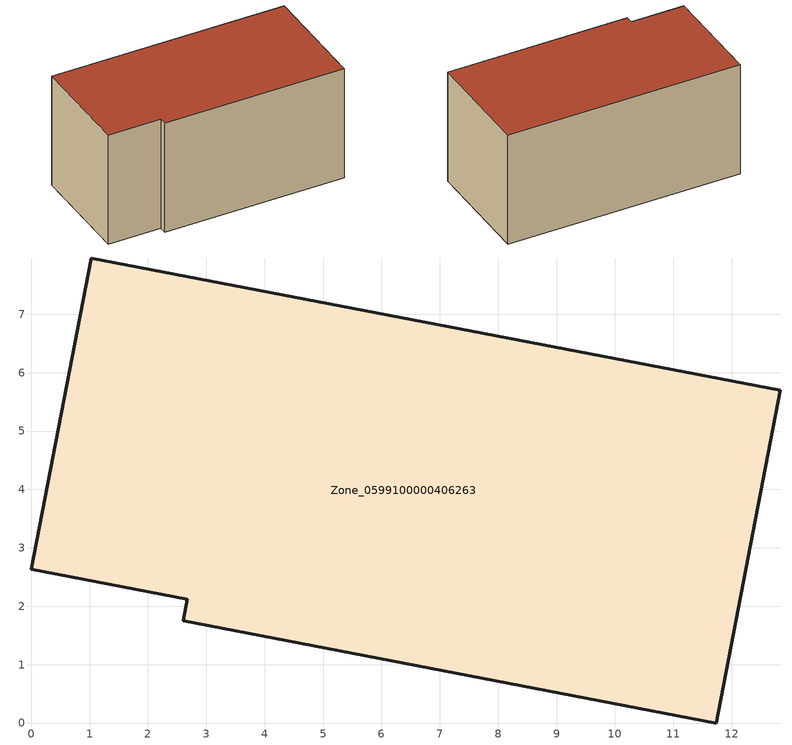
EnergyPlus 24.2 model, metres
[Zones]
Zone_0599100000406263
 floor ground (C_G): 2.6,1.75 2.67,2.12 0,2.64 1.03,7.96 12.83,5.7 11.74,0 z0
 wall outside (C_F): 2.67,2.12 2.6,1.75 11.74,0 12.83,5.7 1.03,7.96 0,2.64 2.67,2.12 z0:6.01
 roof outside (C_R): 1.03,7.96 0,2.64 2.67,2.12 2.6,1.75 11.74,0 12.83,5.7 z6.01
[BUILDING]
Pand.0599100000406263: North Axis=0; Terrain=City; Loads Convergence Tolerance Value=0.04; Temperature Convergence Tolerance Value=0.4; Solar Distribution=FullExterior; Maximum Number of Warmup Days=25; Minimum Number of Warmup Days=1
[Site:Location]
Rotterdam.The.Hague.AP_ZH_NLD Design_Conditions: Latitude=51.96; Longitude=4.45; Time Zone=1; Elevation=-4.5
[SITE:GROUNDTEMPERATURE:BUILDINGSURFACE]
18, 18, 18, 18, 18, 18, 18, 18, 18, 18, 18, 18
[MATERIAL] Thermal Absorptance=0.9; Solar Absorptance=0.7; Visible Absorptance=0.7
Name | Roughness | Thickness | Conductivity | Density | Specific Heat
G.TI.1992-2005 | MediumSmooth | 0.15 | 0.06 | 540 | 1210
F.TI.1992-2005 | Rough | 0.3 | 0.12 | 1920 | 840
R.TI.1992-2005 | MediumRough | 0.2 | 0.08 | 1500 | 1000
[CONSTRUCTION]
C_G: G.TI.1992-2005
C_F: F.TI.1992-2005
C_R: R.TI.1992-2005
[ZONE]
Zone_0599100000406263: Type=1; Multiplier=1; Ceiling Height=Autocalculate; Volume=Autocalculate; Floor Area=autocalculate; Part of Total Floor Area=Yes
[ZONEINFILTRATION:DESIGNFLOWRATE]
Infil_Zone_0599100000406263: Zone or ZoneList or Space or SpaceList=Zone_0599100000406263; Schedule=AlwaysOn; Design Flow Rate Calculation Method=Flow/Area; Flow Rate per Floor Area=0.0015; Constant Term Coefficient=1; Temperature Term Coefficient=0; Velocity Term Coefficient=0; Velocity Squared Term Coefficient=0
[HVACTEMPLATE:ZONE:IDEALLOADSAIRSYSTEM]
Zone_0599100000406263: Maximum Heating Supply Air Temperature=50; Minimum Cooling Supply Air Temperature=13; Maximum Heating Supply Air Humidity Ratio=0.0156; Minimum Cooling Supply Air Humidity Ratio=0.0077; Heating Limit=NoLimit; Cooling Limit=NoLimit; Dehumidification Control Type=ConstantSensibleHeatRatio; Cooling Sensible Heat Ratio=0.7; Dehumidification Setpoint=60; Humidification Control Type=None; Humidification Setpoint=30; Outdoor Air Method=None; Outdoor Air Flow Rate per Person=0.00944; Outdoor Air Flow Rate per Zone Floor Area=0; Outdoor Air Flow Rate per Zone=0; Demand Controlled Ventilation Type=None; Outdoor Air Economizer Type=NoEconomizer; Heat Recovery Type=None; Sensible Heat Recovery Effectiveness=0.7; Latent Heat Recovery Effectiveness=0.65
[ZONECONTROL:THERMOSTAT]
ThermostatControl_Zone_0599100000406263: Zone or ZoneList=Zone_0599100000406263; Control Type Schedule=DualSetpointControlType; Control 1=Thermostat_Zone_0599100000406263; Temperature Difference Between Cutout And Setpoint=0
[THERMOSTATSETPOINT:DUALSETPOINT]
Thermostat_Zone_0599100000406263: Heating Setpoint Temperature Schedule=HeatingSetpoint_Zone_0599100000406263; Cooling Setpoint Temperature Schedule=CoolingSetpoint_Zone_0599100000406263
[SCHEDULE:COMPACT]
HeatingSetpoint_Zone_0599100000406263: Through: 12/31, For: AllDays, Until: 24:00, 21
CoolingSetpoint_Zone_0599100000406263: Through: 12/31, For: AllDays, Until: 24:00, 24
DualSetpointControlType: Through: 12/31, For: AllDays, Until: 24:00, 4
AlwaysOn: Through: 12/31, For: AllDays, Until: 24:00, 1
